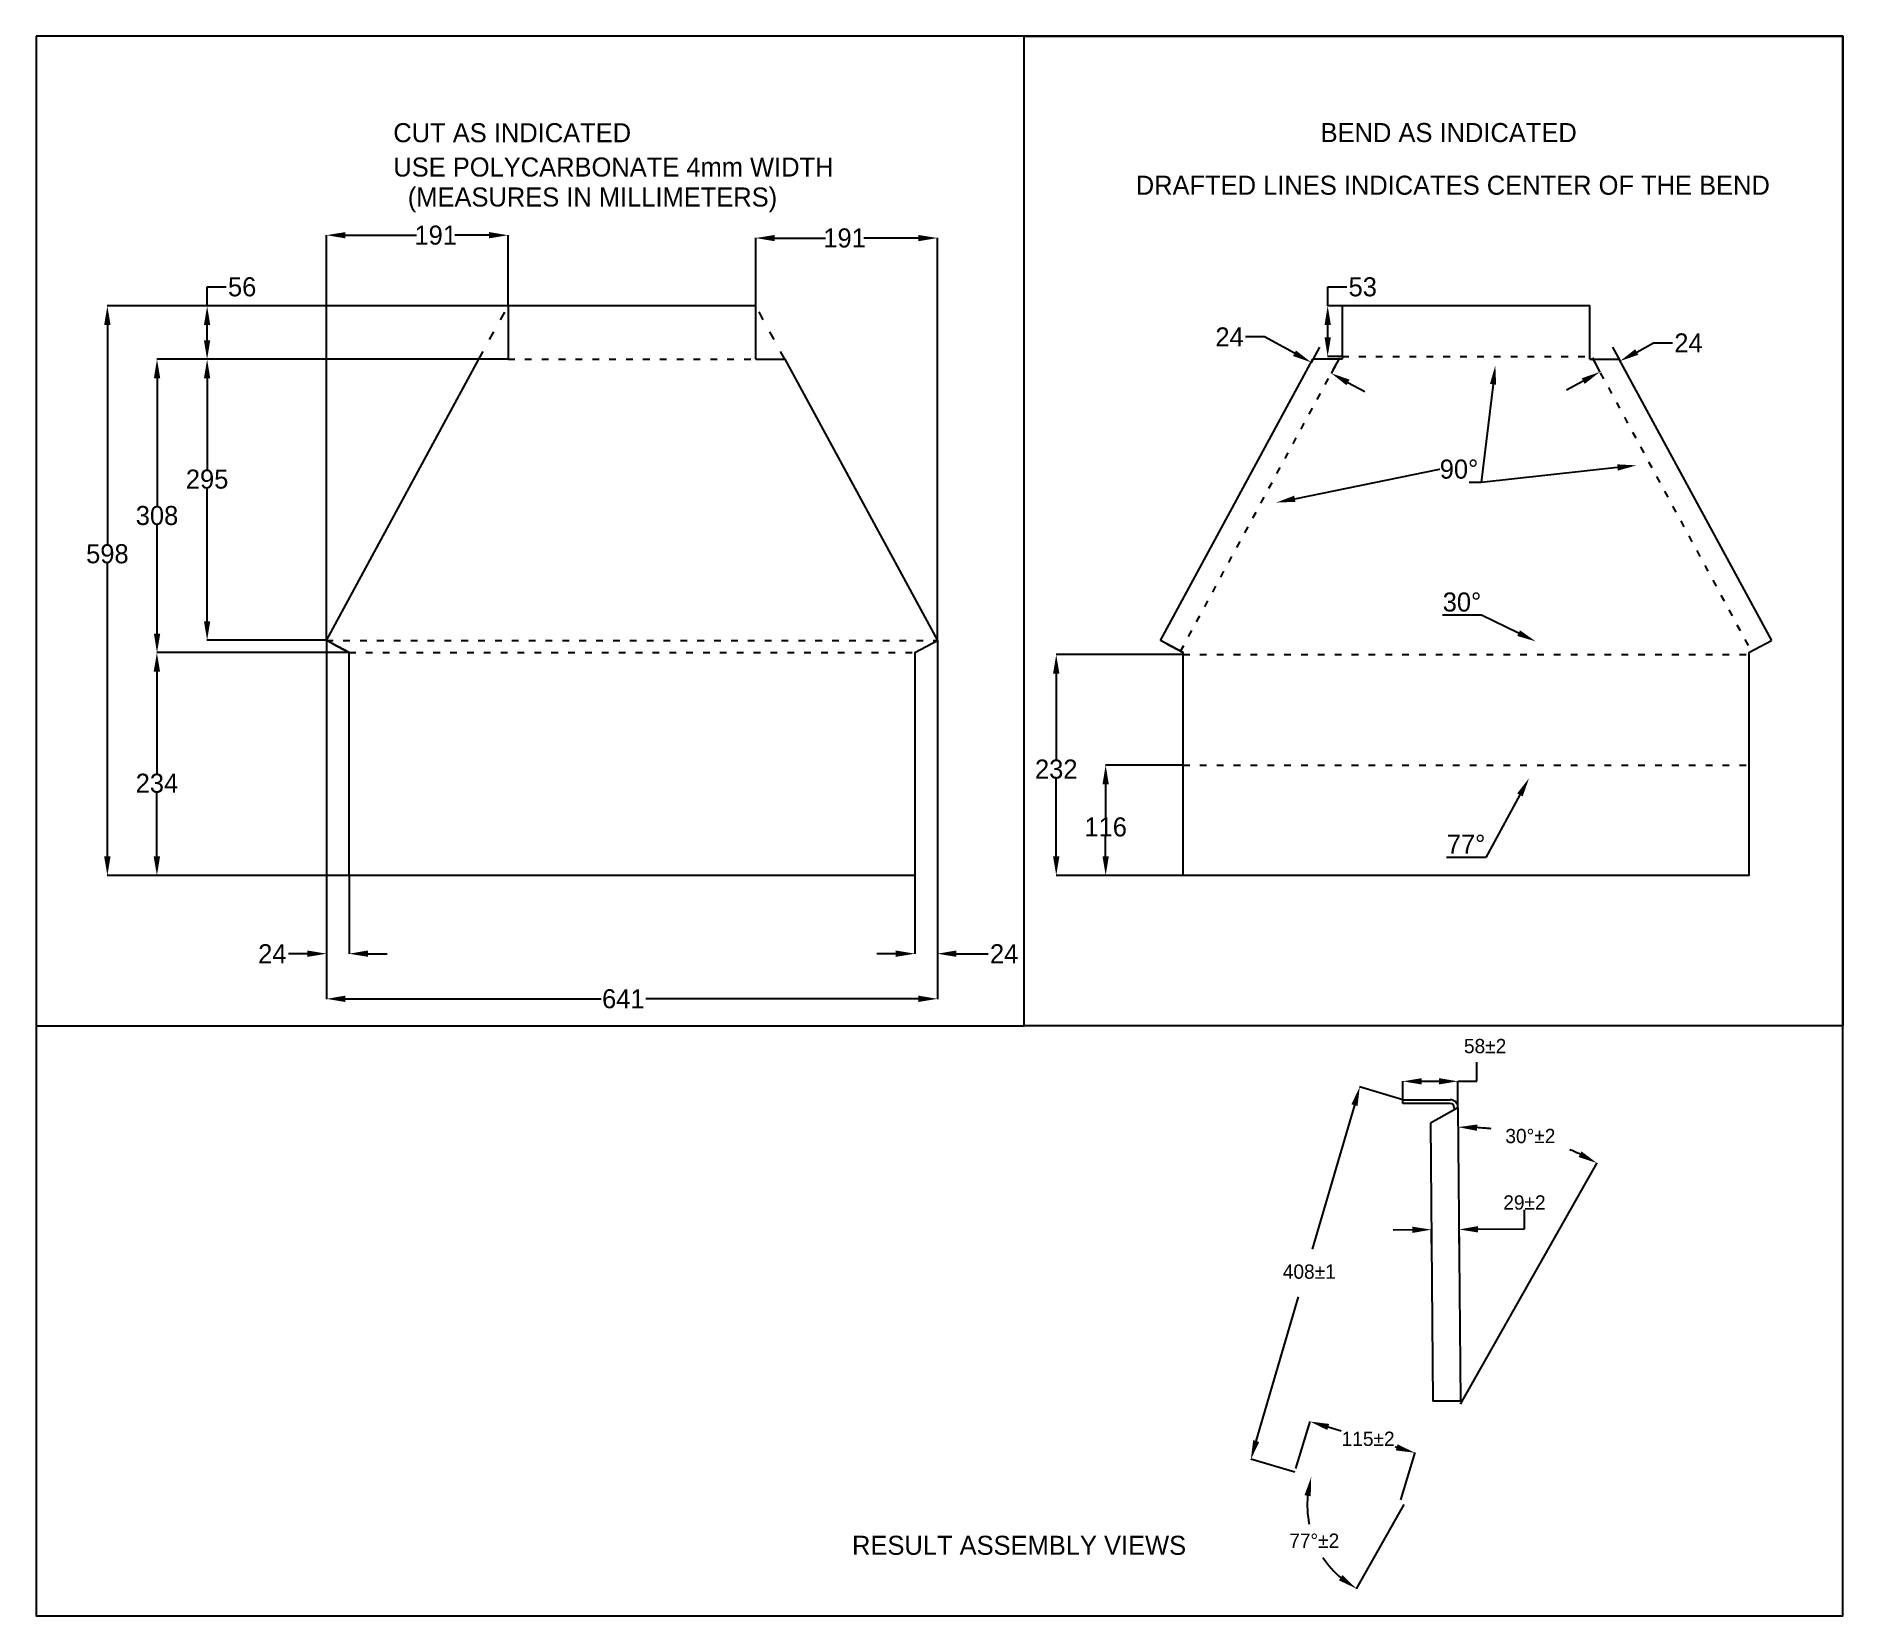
# Model space of a CAD drawing. Header units: millimetres. Extents: x -609 to 1288, y -1208 to 451.
import ezdxf
from ezdxf import colors
from ezdxf.entities.mleader import LeaderData, LeaderLine
from ezdxf.math import Vec2, Vec3

# ---------------------------------------------------------------- set-up
doc = ezdxf.new("R2010")
doc.units = ezdxf.units.MM
doc.linetypes.add('ACAD_ISO03W100', pattern=[1.18, 0.47, -0.71])
doc.dimstyles.get("Standard").update_dxf_attribs({"dimtxt": 0.18, "dimasz": 0.18, "dimexe": 0.18, "dimexo": 0.0625, "dimgap": 0.09, "dimtad": 0, "dimtih": 1, "dimtoh": 1, "dimdec": 4, "dimzin": 0, "dimdsep": 46, "dimtxsty": 'Standard', "dimcen": 0.09, "dimadec": 0, "dimazin": 0, "dimtfac": 1, "dimtdec": 4, "dimtofl": 0, "dimtmove": 0, "dimatfit": 3, "dimfxl": 1, "dimtolj": 1, "dimtzin": 0, "dimarcsym": 0})

# ---------------------------------------------------------------- blocks, each defined once
blk = doc.blocks.new('*D1')
at = {"color": 0, "lineweight": -2, "transparency": 16777216}
for p, q in [((-304.3, -184), (-304.3, -513.1)), ((-280.6, -430.9), (-280.6, -513.1)), ((-324.3, -512.9), (-344.3, -512.9)), ((-260.6, -512.9), (-240.6, -512.9))]:
    blk.add_line(p, q, dxfattribs=at)
at = {"color": 0, "transparency": 16777216}
for points in [[(-324.3, -509.5), (-324.3, -516.2), (-304.3, -512.9)], [(-260.6, -509.5), (-260.6, -516.2), (-280.6, -512.9)]]:
    blk.add_solid(points, dxfattribs=at)
at = {"layer": 'Defpoints', "color": 0, "transparency": 16777216}
for p in [(-304.3, -183.9), (-280.6, -430.8), (-304.3, -512.9)]:
    blk.add_point(p, dxfattribs=at)
at = {"color": 0, "transparency": 16777216, "insert": (-361.1, -512.9), "char_height": 20, "attachment_point": 5}
blk.add_mtext('\\A1;24', dxfattribs=at)
blk = doc.blocks.new('*D2')
at = {"color": 0, "lineweight": -2, "transparency": 16777216}
for p, q in [((-304.3, -183.8), (-304.3, 241.7)), ((-284.3, 241.5), (-209.7, 241.5)), ((-133.6, 241.5), (-169.5, 241.5)), ((-113.6, 167.3), (-113.6, 241.7))]:
    blk.add_line(p, q, dxfattribs=at)
at = {"color": 0, "transparency": 16777216}
for points in [[(-284.3, 244.8), (-284.3, 238.2), (-304.3, 241.5)], [(-133.6, 244.8), (-133.6, 238.2), (-113.6, 241.5)]]:
    blk.add_solid(points, dxfattribs=at)
at = {"layer": 'Defpoints', "color": 0, "transparency": 16777216}
for p in [(-113.6, 241.5), (-113.6, 167.2), (-304.3, -183.9)]:
    blk.add_point(p, dxfattribs=at)
at = {"color": 0, "transparency": 16777216, "insert": (-189.6, 241.5), "char_height": 20, "attachment_point": 5}
blk.add_mtext('\\A1;191', dxfattribs=at)
blk = doc.blocks.new('*D3')
at = {"color": 0, "lineweight": -2, "transparency": 16777216}
for p, q in [((146.4, 167.3), (146.4, 238.7)), ((166.4, 238.5), (219.6, 238.5)), ((317.1, 238.5), (259.8, 238.5)), ((337.1, -183.9), (337.1, 238.7))]:
    blk.add_line(p, q, dxfattribs=at)
at = {"color": 0, "transparency": 16777216}
for points in [[(166.4, 241.8), (166.4, 235.2), (146.4, 238.5)], [(317.1, 241.8), (317.1, 235.2), (337.1, 238.5)]]:
    blk.add_solid(points, dxfattribs=at)
at = {"layer": 'Defpoints', "color": 0, "transparency": 16777216}
for p in [(337.1, 238.5), (146.4, 167.2), (337.1, -183.9)]:
    blk.add_point(p, dxfattribs=at)
at = {"color": 0, "transparency": 16777216, "insert": (239.7, 238.5), "char_height": 20, "attachment_point": 5}
blk.add_mtext('\\A1;191', dxfattribs=at)
blk = doc.blocks.new('*D4')
at = {"color": 0, "lineweight": -2, "transparency": 16777216}
for p, q in [((-280.7, -196.8), (-482.5, -196.8)), ((-482.3, -216.8), (-482.3, -323.9)), ((-482.3, -410.8), (-482.3, -344.1)), ((-280.7, -430.8), (-482.5, -430.8))]:
    blk.add_line(p, q, dxfattribs=at)
at = {"color": 0, "transparency": 16777216}
for points in [[(-485.7, -216.8), (-479, -216.8), (-482.3, -196.8)], [(-485.7, -410.8), (-479, -410.8), (-482.3, -430.8)]]:
    blk.add_solid(points, dxfattribs=at)
at = {"layer": 'Defpoints', "color": 0, "transparency": 16777216}
for p in [(-482.3, -196.8), (-280.6, -196.8), (-280.6, -430.8)]:
    blk.add_point(p, dxfattribs=at)
at = {"color": 0, "transparency": 16777216, "insert": (-482.3, -334), "char_height": 20, "attachment_point": 5}
blk.add_mtext('\\A1;234', dxfattribs=at)
blk = doc.blocks.new('*D5')
at = {"color": 0, "lineweight": -2, "transparency": 16777216}
for p, q in [((-113.7, 111.2), (-482.3, 111.2)), ((-482.2, 91.2), (-482.2, -42.8)), ((-482.2, -176.8), (-482.2, -63)), ((-280.7, -196.8), (-482.3, -196.8))]:
    blk.add_line(p, q, dxfattribs=at)
at = {"color": 0, "transparency": 16777216}
for points in [[(-485.5, 91.2), (-478.8, 91.2), (-482.2, 111.2)], [(-485.5, -176.8), (-478.8, -176.8), (-482.2, -196.8)]]:
    blk.add_solid(points, dxfattribs=at)
at = {"layer": 'Defpoints', "color": 0, "transparency": 16777216}
for p in [(-482.2, 111.2), (-113.6, 111.2), (-280.7, -196.8)]:
    blk.add_point(p, dxfattribs=at)
at = {"color": 0, "transparency": 16777216, "insert": (-482.2, -52.9), "char_height": 20, "attachment_point": 5}
blk.add_mtext('\\A1;308', dxfattribs=at)
blk = doc.blocks.new('*D6')
at = {"color": 0, "lineweight": -2, "transparency": 16777216}
for p, q in [((-429.6, 167.2), (-429.6, 187.2)), ((-429.6, 187.2), (-409.6, 187.2)), ((-113.7, 167.2), (-429.8, 167.2)), ((-429.6, 131.2), (-429.6, 147.2)), ((-113.7, 111.2), (-429.8, 111.2))]:
    blk.add_line(p, q, dxfattribs=at)
at = {"color": 0, "transparency": 16777216}
for points in [[(-432.9, 147.2), (-426.3, 147.2), (-429.6, 167.2)], [(-432.9, 131.2), (-426.3, 131.2), (-429.6, 111.2)]]:
    blk.add_solid(points, dxfattribs=at)
at = {"layer": 'Defpoints', "color": 0, "transparency": 16777216}
for p in [(-429.6, 167.2), (-113.6, 167.2), (-113.6, 111.2)]:
    blk.add_point(p, dxfattribs=at)
at = {"color": 0, "transparency": 16777216, "insert": (-392.8, 187.2), "char_height": 20, "attachment_point": 5}
blk.add_mtext('\\A1;56', dxfattribs=at)
blk = doc.blocks.new('*D13')
at = {"color": 0, "lineweight": -2, "transparency": 16777216}
for p, q in [((-304.3, -184), (-304.3, -560.5)), ((337.1, -184), (337.1, -560.5)), ((-284.3, -560.3), (-16, -560.3)), ((317.1, -560.3), (30.9, -560.3))]:
    blk.add_line(p, q, dxfattribs=at)
at = {"color": 0, "transparency": 16777216}
for points in [[(-284.3, -556.9), (-284.3, -563.6), (-304.3, -560.3)], [(317.1, -556.9), (317.1, -563.6), (337.1, -560.3)]]:
    blk.add_solid(points, dxfattribs=at)
at = {"layer": 'Defpoints', "color": 0, "transparency": 16777216}
for p in [(-304.3, -183.9), (337.1, -183.9), (337.1, -560.3)]:
    blk.add_point(p, dxfattribs=at)
at = {"color": 0, "transparency": 16777216, "insert": (7.4, -560.3), "char_height": 20, "attachment_point": 5}
blk.add_mtext('\\A1;641', dxfattribs=at)
blk = doc.blocks.new('*D16')
at = {"color": 0, "lineweight": -2, "transparency": 16777216}
for p, q in [((-113.7, 167.2), (-534.5, 167.2)), ((-534.3, 147.2), (-534.3, -83)), ((-534.3, -410.8), (-534.3, -103.2)), ((-280.7, -430.8), (-534.5, -430.8))]:
    blk.add_line(p, q, dxfattribs=at)
at = {"color": 0, "transparency": 16777216}
for points in [[(-537.7, 147.2), (-531, 147.2), (-534.3, 167.2)], [(-537.7, -410.8), (-531, -410.8), (-534.3, -430.8)]]:
    blk.add_solid(points, dxfattribs=at)
at = {"layer": 'Defpoints', "color": 0, "transparency": 16777216}
for p in [(-534.3, 167.2), (-113.6, 167.2), (-280.6, -430.8)]:
    blk.add_point(p, dxfattribs=at)
at = {"color": 0, "transparency": 16777216, "insert": (-534.3, -93.1), "char_height": 20, "attachment_point": 5}
blk.add_mtext('\\A1;598', dxfattribs=at)
blk = doc.blocks.new('*D21')
at = {"color": 0, "lineweight": -2, "transparency": 16777216}
for p, q in [((-144.4, 111.2), (-429.8, 111.2)), ((-429.6, 91.2), (-429.6, -4.6)), ((-429.6, -163.8), (-429.6, -24.7)), ((-304.4, -183.8), (-429.8, -183.8))]:
    blk.add_line(p, q, dxfattribs=at)
at = {"color": 0, "transparency": 16777216}
for points in [[(-432.9, 91.2), (-426.3, 91.2), (-429.6, 111.2)], [(-432.9, -163.8), (-426.3, -163.8), (-429.6, -183.8)]]:
    blk.add_solid(points, dxfattribs=at)
at = {"layer": 'Defpoints', "color": 0, "transparency": 16777216}
for p in [(-429.6, 111.2), (-144.3, 111.2), (-304.3, -183.8)]:
    blk.add_point(p, dxfattribs=at)
at = {"color": 0, "transparency": 16777216, "insert": (-429.6, -14.7), "char_height": 20, "attachment_point": 5}
blk.add_mtext('\\A1;295', dxfattribs=at)
blk = doc.blocks.new('*D24')
at = {"color": 0, "lineweight": -2, "transparency": 16777216}
for p, q in [((680.6, 134.7), (660.6, 134.7)), ((712, 117.6), (680.6, 134.7)), ((738.3, 124.1), (729.5, 107.9)), ((759.4, 112.6), (750.6, 96.4)), ((768.2, 87), (785.8, 77.4))]:
    blk.add_line(p, q, dxfattribs=at)
at = {"color": 0, "transparency": 16777216}
for points in [[(713.6, 120.5), (710.4, 114.7), (729.6, 108)], [(769.8, 89.9), (766.6, 84), (750.7, 96.5)]]:
    blk.add_solid(points, dxfattribs=at)
at = {"layer": 'Defpoints', "color": 0, "transparency": 16777216}
for p in [(738.4, 124.1), (750.7, 96.5), (759.4, 112.6)]:
    blk.add_point(p, dxfattribs=at)
at = {"color": 0, "transparency": 16777216, "insert": (643.9, 134.7), "char_height": 20, "attachment_point": 5}
blk.add_mtext('\\A1;24', dxfattribs=at)
blk = doc.blocks.new('*D25')
at = {"color": 0, "lineweight": -2, "transparency": 16777216}
for p, q in [((1045.9, 124), (1053.9, 109.1)), ((1071.4, 118.8), (1089, 128.4)), ((1089, 128.4), (1109, 128.4)), ((1024.8, 112.6), (1032.8, 97.7)), ((1015.1, 88.3), (997.6, 78.8))]:
    blk.add_line(p, q, dxfattribs=at)
at = {"color": 0, "transparency": 16777216}
for points in [[(1069.8, 121.8), (1073, 115.9), (1053.8, 109.3)], [(1013.6, 91.3), (1016.7, 85.4), (1032.7, 97.9)]]:
    blk.add_solid(points, dxfattribs=at)
at = {"layer": 'Defpoints', "color": 0, "transparency": 16777216}
for p in [(1045.8, 124.1), (1024.7, 112.6), (1053.8, 109.3)]:
    blk.add_point(p, dxfattribs=at)
at = {"color": 0, "transparency": 16777216, "insert": (1125.7, 128.4), "char_height": 20, "attachment_point": 5}
blk.add_mtext('\\A1;24', dxfattribs=at)
blk = doc.blocks.new('*D26')
at = {"color": 0, "lineweight": -2, "transparency": 16777216}
for p, q in [((746.9, 167.2), (746.9, 187.2)), ((746.9, 187.2), (766.9, 187.2)), ((762.4, 167.2), (746.7, 167.2)), ((746.9, 134.3), (746.9, 147.2)), ((762, 114.3), (746.7, 114.3))]:
    blk.add_line(p, q, dxfattribs=at)
at = {"color": 0, "transparency": 16777216}
for points in [[(743.6, 147.2), (750.3, 147.2), (746.9, 167.2)], [(743.6, 134.3), (750.3, 134.3), (746.9, 114.3)]]:
    blk.add_solid(points, dxfattribs=at)
at = {"layer": 'Defpoints', "color": 0, "transparency": 16777216}
for p in [(746.9, 167.2), (762.5, 167.2), (762.1, 114.3)]:
    blk.add_point(p, dxfattribs=at)
at = {"color": 0, "transparency": 16777216, "insert": (783.7, 187.2), "char_height": 20, "attachment_point": 5}
blk.add_mtext('\\A1;53', dxfattribs=at)
blk = doc.blocks.new('*D27')
at = {"color": 0, "lineweight": -2, "transparency": 16777216}
for p, q in [((595, -314.9), (513.6, -314.9)), ((513.8, -334.9), (513.8, -369.8)), ((513.8, -410.7), (513.8, -390)), ((595, -430.7), (513.6, -430.7))]:
    blk.add_line(p, q, dxfattribs=at)
at = {"color": 0, "transparency": 16777216}
for points in [[(510.5, -334.9), (517.1, -334.9), (513.8, -314.9)], [(510.5, -410.7), (517.1, -410.7), (513.8, -430.7)]]:
    blk.add_solid(points, dxfattribs=at)
at = {"layer": 'Defpoints', "color": 0, "transparency": 16777216}
for p in [(513.8, -314.9), (595.1, -314.9), (595.1, -430.7)]:
    blk.add_point(p, dxfattribs=at)
at = {"color": 0, "transparency": 16777216, "insert": (513.8, -379.9), "char_height": 20, "attachment_point": 5}
blk.add_mtext('\\A1;116', dxfattribs=at)
blk = doc.blocks.new('*D28')
at = {"color": 0, "lineweight": -2, "transparency": 16777216}
for p, q in [((595, -198.8), (461.7, -198.8)), ((461.9, -218.8), (461.9, -309.1)), ((461.9, -410.8), (461.9, -329.3)), ((595, -430.8), (461.7, -430.8))]:
    blk.add_line(p, q, dxfattribs=at)
at = {"color": 0, "transparency": 16777216}
for points in [[(458.6, -218.8), (465.2, -218.8), (461.9, -198.8)], [(458.6, -410.8), (465.2, -410.8), (461.9, -430.8)]]:
    blk.add_solid(points, dxfattribs=at)
at = {"layer": 'Defpoints', "color": 0, "transparency": 16777216}
for p in [(461.9, -198.8), (595.1, -198.8), (595.1, -430.8)]:
    blk.add_point(p, dxfattribs=at)
at = {"color": 0, "transparency": 16777216, "insert": (461.9, -319.2), "char_height": 20, "attachment_point": 5}
blk.add_mtext('\\A1;232', dxfattribs=at)
blk = doc.blocks.new('*D31')
at = {"color": 0, "lineweight": -2, "transparency": 16777216}
blk.add_line((886.5, -985.8), (1029.7, -732.5), dxfattribs=at)
for start, end in [(83.6842, 86.5776), (64.4602, 66.8148)]:
    blk.add_arc((886.5, -985.8), 290.8, start, end, dxfattribs=at)
at = {"color": 0, "transparency": 16777216}
for points in [[(903.8, -698.9), (903.9, -692.2), (883.9, -695)], [(1013.4, -720.5), (1010.3, -726.4), (1029.6, -732.7)]]:
    blk.add_solid(points, dxfattribs=at)
at = {"layer": 'Defpoints', "color": 0, "transparency": 16777216}
for p in [(883.7, -674.2, -471), (934.4, -699), (886.5, -982.2, -304), (885.4, -987.7, -304.9), (830.1, -1085.6, -304.9)]:
    blk.add_point(p, dxfattribs=at)
at = {"color": 0, "transparency": 16777216, "insert": (959.7, -704.4), "char_height": 15, "attachment_point": 5}
blk.add_mtext('\\A1;30°±2', dxfattribs=at)
blk = doc.blocks.new('*D32')
at = {"color": 0, "lineweight": -2, "transparency": 16777216}
blk.add_line((826.9, -1091.2), (776.9, -1179.7), dxfattribs=at)
for start, end in [(174.826, 191.684), (213.1827, 229.2118)]:
    blk.add_arc((826.9, -1091.2), 101.5, start, end, dxfattribs=at)
at = {"color": 0, "transparency": 16777216}
for points in [[(722.6, -1081.4), (729.1, -1082.6), (729.6, -1062.4)], [(762.5, -1165.3), (758.7, -1170.8), (777, -1179.5)]]:
    blk.add_solid(points, dxfattribs=at)
at = {"layer": 'Defpoints', "color": 0, "transparency": 16777216}
for p in [(885.4, -987.7, -304.9), (712.5, -1057.3, -304.9), (820.8, -1089.4, -304.9), (830.1, -1085.6, -304.9), (726.7, -1107.4)]:
    blk.add_point(p, dxfattribs=at)
at = {"color": 0, "transparency": 16777216, "insert": (732.8, -1129.2), "char_height": 15, "attachment_point": 5}
blk.add_mtext('\\A1;77°±2', dxfattribs=at)
blk = doc.blocks.new('*D33')
at = {"color": 0, "lineweight": -2, "transparency": 16777216}
for p, q in [((337.1, -184), (337.1, -513.1)), ((313.4, -430.9), (313.4, -513.1)), ((293.4, -512.9), (273.4, -512.9)), ((357.1, -512.9), (390.5, -512.9))]:
    blk.add_line(p, q, dxfattribs=at)
at = {"color": 0, "transparency": 16777216}
for points in [[(293.4, -509.5), (293.4, -516.2), (313.4, -512.9)], [(357.1, -509.5), (357.1, -516.2), (337.1, -512.9)]]:
    blk.add_solid(points, dxfattribs=at)
at = {"layer": 'Defpoints', "color": 0, "transparency": 16777216}
for p in [(337.1, -183.9), (313.4, -430.8), (313.4, -512.9)]:
    blk.add_point(p, dxfattribs=at)
at = {"color": 0, "transparency": 16777216, "insert": (407.2, -512.9), "char_height": 20, "attachment_point": 5}
blk.add_mtext('\\A1;24', dxfattribs=at)
blk = doc.blocks.new('*D34')
at = {"color": 0, "lineweight": -2, "transparency": 16777216}
for p, q in [((713.6, -1053.4), (728.4, -1003.9)), ((747.5, -1009.8), (760.9, -1013.8)), ((819.4, -1031.2), (817.9, -1030.8)), ((823.8, -1086.2), (838.6, -1036.7))]:
    blk.add_line(p, q, dxfattribs=at)
at = {"color": 0, "transparency": 16777216}
for points in [[(746.5, -1013), (748.4, -1006.6), (728.3, -1004.1)], [(818.4, -1034.4), (820.3, -1028), (838.5, -1036.9)]]:
    blk.add_solid(points, dxfattribs=at)
at = {"layer": 'Defpoints', "color": 0, "transparency": 16777216}
for p in [(838.5, -1036.9), (713.6, -1053.5, -304.9), (823.8, -1086.3, -304.9)]:
    blk.add_point(p, dxfattribs=at)
at = {"color": 0, "transparency": 16777216, "insert": (789.4, -1022.3), "char_height": 15, "attachment_point": 5}
blk.add_mtext('\\A1;115±2', dxfattribs=at)
blk = doc.blocks.new('*D35')
at = {"color": 0, "lineweight": -2, "transparency": 16777216}
for p, q in [((953.5, -801.8), (953.5, -781.8)), ((835.8, -802.8), (815.8, -803)), ((855.9, -817.3), (855.8, -802.5)), ((885, -817.1), (884.8, -802.2)), ((904.8, -802.2), (953.5, -801.8))]:
    blk.add_line(p, q, dxfattribs=at)
at = {"color": 0, "transparency": 16777216}
for points in [[(835.8, -799.5), (835.8, -806.1), (855.8, -802.6)], [(904.8, -798.9), (904.9, -805.6), (884.8, -802.4)]]:
    blk.add_solid(points, dxfattribs=at)
at = {"layer": 'Defpoints', "color": 0, "transparency": 16777216}
for p in [(855.8, -802.6), (855.9, -817.4, -702.2), (885, -817.2)]:
    blk.add_point(p, dxfattribs=at)
at = {"color": 0, "transparency": 16777216, "insert": (953.5, -774.2), "char_height": 15, "attachment_point": 5}
blk.add_mtext('\\A1;29±2', dxfattribs=at)

msp = doc.modelspace()

# ---------------------------------------------------------------- linework, layer by layer
at = {"color": 6, "linetype": 'ACAD_ISO03W100', "ltscale": 20}
for p, q in [((-144.30883, 111.19779), (-113.59535, 167.19779)), ((177.08139, 111.26557), (146.40465, 167.19779))]:
    msp.add_line(p, q, dxfattribs=at)
at = {"color": 6, "linetype": 'ACAD_ISO03W100', "ltscale": 15}
for p, q in [((762.08488, 114.26557), (1022.08488, 114.26557)), ((-113.59535, 111.26557), (146.40465, 111.26557)), ((592.4476, -195.37226), (759.4476, 112.62774)), ((1024.72216, 112.62774), (1191.72216, -195.37226)), ((-304.33085, -183.93264), (337.14015, -183.93264)), ((-280.59535, -196.80221), (313.40465, -196.80221)), ((595.06047, -198.80221), (1189.06047, -198.73971)), ((595.08488, -314.86471), (1189.08488, -314.80221))]:
    msp.add_line(p, q, dxfattribs=at)
at = {"ltscale": 15}
for p, q in [((-304.33085, -183.93264), (-144.30883, 111.19779)), ((-304.33085, -183.93264), (-144.30883, 111.19779)), ((177.08139, 111.26557), (337.14015, -183.93264)), ((571.34938, -183.93264), (731.3714, 111.19779)), ((571.34938, -183.93264), (731.3714, 111.19779)), ((1052.76162, 111.26557), (1212.82038, -183.93264))]:
    msp.add_line(p, q, dxfattribs=at)
for p, q in [((-113.59535, 111.19779), (-144.30883, 111.19779)), ((-113.59535, 111.19779), (-113.59535, 111.19779)), ((146.52965, 111.26557), (146.40465, 111.19779)), ((146.52965, 111.26557), (146.40465, 111.19779)), ((146.52965, 111.26557), (146.40465, 111.19779)), ((146.52965, 111.26557), (146.40465, 111.19779)), ((146.52965, 111.26557), (146.40465, 111.19779)), ((146.52965, 111.26557), (146.40465, 111.19779)), ((146.52965, 111.26557), (146.40465, 111.19779)), ((146.52965, 111.26557), (146.40465, 111.19779)), ((146.52965, 111.26557), (146.40465, 111.19779)), ((146.40465, 111.26557), (177.08139, 111.26557)), ((762.08488, 111.19779), (731.3714, 111.19779)), ((762.08488, 111.19779), (762.08488, 111.19779)), ((1022.20988, 111.26557), (1022.08488, 111.19779)), ((1022.20988, 111.26557), (1022.08488, 111.19779)), ((1022.20988, 111.26557), (1022.08488, 111.19779)), ((1022.20988, 111.26557), (1022.08488, 111.19779)), ((1022.20988, 111.26557), (1022.08488, 111.19779)), ((1022.20988, 111.26557), (1022.08488, 111.19779)), ((1022.20988, 111.26557), (1022.08488, 111.19779)), ((1022.20988, 111.26557), (1022.08488, 111.19779)), ((1022.20988, 111.26557), (1022.08488, 111.19779)), ((1022.08488, 111.26557), (1052.76162, 111.26557)), ((-298.17654, -187.26797), (-280.59535, -196.80221)), ((-298.17654, -187.26797), (-280.59535, -196.80221)), ((-298.17654, -187.26797), (-280.59535, -196.80221)), ((313.40465, -196.80221), (337.14015, -183.93264)), ((313.40465, -196.80221), (337.14015, -183.93264)), ((313.40465, -196.80221), (337.14015, -183.93264)), ((313.40465, -196.80221), (337.14015, -183.93264)), ((313.40465, -196.80221), (337.14015, -183.93264)), ((313.40465, -196.80221), (337.14015, -183.93264)), ((313.40465, -196.80221), (337.14015, -183.93264)), ((577.50369, -187.26797), (595.08488, -196.80221)), ((577.50369, -187.26797), (595.08488, -196.80221)), ((577.50369, -187.26797), (595.08488, -196.80221)), ((1189.08488, -196.80221), (1212.82038, -183.93264)), ((1189.08488, -196.80221), (1212.82038, -183.93264)), ((1189.08488, -196.80221), (1212.82038, -183.93264)), ((1189.08488, -196.80221), (1212.82038, -183.93264)), ((1189.08488, -196.80221), (1212.82038, -183.93264)), ((1189.08488, -196.80221), (1212.82038, -183.93264)), ((1189.08488, -196.80221), (1212.82038, -183.93264)), ((-280.59535, -430.80221), (-280.59535, -196.80221)), ((-280.59535, -430.80221), (-280.59535, -196.80221)), ((-280.59535, -430.80221), (-280.59535, -196.80221)), ((-280.59535, -430.80221), (-280.59535, -196.80221)), ((-280.59535, -430.80221), (-280.59535, -196.80221)), ((-280.59535, -430.80221), (-280.59535, -196.80221)), ((-280.59535, -430.80221), (-280.59535, -196.80221)), ((313.40465, -196.80221), (313.40465, -430.80221)), ((313.40465, -196.80221), (313.40465, -430.80221)), ((313.40465, -196.80221), (313.40465, -430.80221)), ((313.40465, -196.80221), (313.40465, -430.80221)), ((313.40465, -196.80221), (313.40465, -430.80221)), ((313.40465, -196.80221), (313.40465, -430.80221)), ((595.08488, -430.80221), (595.08488, -196.80221)), ((595.08488, -430.80221), (595.08488, -196.80221)), ((595.08488, -430.80221), (595.08488, -196.80221)), ((595.08488, -430.80221), (595.08488, -196.80221)), ((595.08488, -430.80221), (595.08488, -196.80221)), ((595.08488, -430.80221), (595.08488, -196.80221)), ((595.08488, -430.80221), (595.08488, -196.80221)), ((1189.08488, -196.80221), (1189.08488, -430.80221)), ((1189.08488, -196.80221), (1189.08488, -430.80221)), ((1189.08488, -196.80221), (1189.08488, -430.80221)), ((1189.08488, -196.80221), (1189.08488, -430.80221)), ((1189.08488, -196.80221), (1189.08488, -430.80221)), ((1189.08488, -196.80221), (1189.08488, -430.80221)), ((313.40465, -430.80221), (-280.59535, -430.80221)), ((313.40465, -430.80221), (-280.59535, -430.80221)), ((313.40465, -430.80221), (-280.59535, -430.80221)), ((313.40465, -430.80221), (-280.59535, -430.80221)), ((313.40465, -430.80221), (-280.59535, -430.80221)), ((313.40465, -430.80221), (-280.59535, -430.80221)), ((1189.08488, -430.80221), (595.08488, -430.80221)), ((1189.08488, -430.80221), (595.08488, -430.80221)), ((1189.08488, -430.80221), (595.08488, -430.80221)), ((1189.08488, -430.80221), (595.08488, -430.80221)), ((1189.08488, -430.80221), (595.08488, -430.80221)), ((1189.08488, -430.80221), (595.08488, -430.80221)), ((825.67653, -670.19124, -471.91183), (825.67653, -666.19124, -471.91183)), ((825.67653, -666.19124, -471.91183), (875.67653, -666.19124, -471.91183)), ((875.67653, -670.19124, -471.91183), (825.67653, -670.19124, -471.91183)), ((883.67653, -674.67738, -471.91183), (854.82305, -690.98516, -702.17692)), ((879.67653, -674.19124, -471.91183), (879.67653, -676.94905, -471.91183)), ((883.67653, -674.19124, -471.91183), (883.67653, -674.67738, -471.91183)), ((883.67653, -674.67738, -471.91183), (886.46594, -982.66475, -304.91183)), ((854.82305, -690.98516, -702.17692), (857.46473, -982.66475, -898.91183)), ((886.46594, -982.66475, -898.91183), (857.46473, -982.66475, -898.91183))]:
    msp.add_line(p, q)
at = {"color": 6, "extrusion": (6.66134e-16, -2.44249e-15, -1)}
for p, q in [((903.66748, -646.8658), (903.66748, -626.8658)), ((825.67653, -666.19124, -471.91183), (780.48349, -652.61909)), ((825.67653, -666.19124, -471.91183), (825.66155, -646.6858)), ((845.64372, -646.8658), (863.66748, -646.8658)), ((883.66748, -673.61492), (883.66748, -646.6858)), ((883.66748, -646.8658), (903.66748, -646.8658)), ((775.04106, -671.86519), (730.78965, -823.13886)), ((671.85932, -1024.59254), (716.11073, -873.31886)), ((712.40843, -1057.29234), (666.07137, -1043.73757))]:
    msp.add_line(p, q, dxfattribs=at)
at = {"color": 3}
for points in [[(-609.10364, 450.52059), (-609.10364, -1208.12532), (1287.80255, -1208.12532), (1287.80255, 450.52059)], [(-609.10364, 450.52059), (-609.10364, -588.45686), (428.20235, -588.45686), (428.20235, 450.52059)], [(428.20235, -588.45686), (428.20235, 450.52059), (1287.80255, 450.52059), (1287.80255, -588.45686)]]:
    msp.add_lwpolyline(points, close=True, dxfattribs=at)
for points in [[(146.40465, 111.19779), (146.40465, 167.19779), (-113.59535, 167.19779), (-113.59535, 111.19779)], [(146.40465, 167.19779), (-113.59535, 167.19779), (-113.59535, 111.19779)], [(1022.08488, 167.19779), (762.08488, 167.19779), (762.08488, 111.19779)], [(1022.08488, 111.19779), (1022.08488, 167.19779), (762.08488, 167.19779), (762.08488, 111.19779)], [(-280.59535, -196.80221), (-304.33085, -183.93264)], [(-298.17654, -187.26797), (-280.59535, -196.80221)], [(313.40465, -196.80221), (337.14015, -183.93264)], [(595.08488, -196.80221), (571.34938, -183.93264)], [(577.50369, -187.26797), (595.08488, -196.80221)], [(1189.08488, -196.80221), (1212.82038, -183.93264)], [(313.40465, -196.80221), (313.40465, -430.80221), (-280.59535, -430.80221), (-280.59535, -196.80221)], [(-280.59535, -430.80221), (-280.59535, -196.80221)], [(595.08488, -430.80221), (595.08488, -196.80221)], [(1189.08488, -196.80221), (1189.08488, -430.80221), (595.08488, -430.80221), (595.08488, -196.80221)]]:
    msp.add_lwpolyline(points)
for radius in [8, 4]:
    msp.add_arc((875.67653, -674.19124, -471.91183), radius, 360, 90)
at = {"color": 6, "extrusion": (6.66134e-16, -2.44249e-15, -1)}
for points in [[(-845.64372, -650.19913), (-845.64372, -643.53247), (-825.64372, -646.8658)], [(-863.66748, -650.19913), (-863.66748, -643.53247), (-883.66748, -646.8658)], [(-778.24032, -672.80105), (-771.8418, -670.92932), (-780.65625, -652.66962)], [(-675.05858, -1025.52841), (-668.66006, -1023.65668), (-666.24413, -1043.7881)]]:
    msp.add_solid(points, dxfattribs=at)

# ---------------------------------------------------------------- texts
at = {"color": 6}
for s, width, gutter_width, insert, char_height, attachment_point in [('CUT AS INDICATED', 646.476333, 1, (-234.07658, 359.12597, 0), 20, 1), ('BEND AS INDICATED', 454.4669098, 1, (873.97306, 349.12597, 0), 20, 5), ('USE POLYCARBONATE 4mm WIDTH', 646.476333, 1, (-234.07658, 323.08223, 0), 20, 1), ('DRAFTED LINES INDICATES CENTER OF THE BEND', 707.4228053, 1, (878.2845, 293.85291, 0), 20, 5), ('(MEASURES IN MILLIMETERS)', 646.476333, 1, (-218.92536, 291.60937, 0), 20, 1), ('58{\\A1;±2}', 56.355214, 100, (889.97353, -602.34552), 15, 1), ('408{\\A1;±1}', 56.355214, 100, (699.76407, -839.1993), 15, 1), ('RESULT ASSEMBLY VIEWS', 646.476333, 1, (247.53208, -1124.01847, 0), 20, 1)]:
    msp.add_mtext_dynamic_manual_height_columns(s, width=width, gutter_width=gutter_width, heights=[0], dxfattribs=dict(at, insert=insert, char_height=char_height, attachment_point=attachment_point))

# ---------------------------------------------------------------- dimensions: what is measured, and where the dimension line sits
for base, p1, p2, picture, middle in [((-113.59535, 241.49765), (-304.33085, -183.87014), (-113.59535, 167.19779), '*D2', (-189.57907, 241.49765)), ((337.14015, 238.48558), (146.40465, 167.19779), (337.14015, -183.93264), '*D3', (239.72635, 238.48558)), ((337.14015, -560.27505), (-304.33085, -183.93264), (337.14015, -183.93264), '*D13', (7.43798, -560.27505)), ((313.40465, -512.88006), (337.14015, -183.93264), (313.40465, -430.80221), '*D33', (407.23015, -512.88006))]:
    dim = msp.add_linear_dim(base=base, p1=p1, p2=p2, dimstyle='Standard', override={"dimtxt": 20, "dimasz": 20, "dimdec": 0}, dxfattribs=at)
    dim.commit()
    dim.dimension.update_dxf_attribs({"geometry": picture, "text_midpoint": middle, "dimtype": 160})
for base, p1, p2, angle, picture, middle, dimtype in [((-429.598, 167.19779), (-113.59535, 111.19779), (-113.59535, 167.19779), 90, '*D6', (-392.84134, 187.19779), 160), ((746.9239, 167.19779), (762.08488, 114.26557), (762.49723, 167.19779), 90, '*D26', (783.68057, 187.19779), 160), ((-534.3338, 167.19779), (-280.59535, -430.80221), (-113.59535, 167.19779), 90, '*D16', (-534.3338, -93.06565), 160), ((750.6661, 96.53042), (738.37867, 124.12138), (759.4476, 112.62774), 331.3864066, '*D24', (643.8879, 134.72895), 161), ((1053.82908, 109.29683), (1024.72216, 112.62774), (1045.82038, 124.06736), 28.46689423, '*D25', (1125.74946, 128.36287), 161), ((-482.16372, 111.19779), (-280.65785, -196.80221), (-113.59535, 111.19779), 90, '*D5', (-482.16372, -52.89221), 160), ((-429.598, 111.19779), (-304.33085, -183.80764), (-144.30883, 111.19779), 90, '*D21', (-429.598, -14.65375), 160), ((-482.34372, -196.80221), (-280.59535, -430.80221), (-280.59535, -196.80221), 90, '*D4', (-482.34372, -333.98221), 160), ((461.89558, -198.80221), (595.08488, -430.80221), (595.08488, -198.80221), 90, '*D28', (461.89558, -319.19283), 160), ((513.80739, -314.86471), (595.08488, -430.73971), (595.08488, -314.86471), 90, '*D27', (513.80739, -379.92726), 160)]:
    dim = msp.add_linear_dim(base=base, p1=p1, p2=p2, angle=angle, dimstyle='Standard', override={"dimtxt": 20, "dimasz": 20, "dimdec": 0}, dxfattribs=at)
    dim.commit()
    dim.dimension.update_dxf_attribs({"geometry": picture, "text_midpoint": middle, "dimtype": dimtype})
dim = msp.add_linear_dim(base=(-304.33085, -512.88006), p1=(-280.59535, -430.80221), p2=(-304.33085, -183.93264), dimstyle='Standard', override={"dimtxt": 20, "dimasz": 20, "dimdec": 0}, dxfattribs=at)
dim.commit()
dim.dimension.update_dxf_attribs({"geometry": '*D1', "text_midpoint": (-361.08752, -512.88006)})
dim = msp.add_angular_dim_2l(base=(934.39616, -698.97723), line1=((886.46162, -982.18812, -304.03274), (883.67222, -674.20075, -471.03274)), line2=((830.05937, -1085.63365, -304.91183), (885.43947, -987.67425, -304.91183)), text='<>±2', dimstyle='Standard', override={"dimtxt": 15, "dimasz": 20, "dimgap": 10}, dxfattribs=at)
dim.commit()
dim.dimension.update_dxf_attribs({"geometry": '*D31', "text_midpoint": (959.73501, -704.379), "dimtype": 162, "text_rotation": 270})
for base, p1, p2, angle, text, override, picture, middle in [((855.81186, -802.632), (884.96766, -817.15462), (855.93472, -817.3962, -702.17967), 180.47675415, '29±2', {"dimtxt": 15, "dimasz": 20}, '*D35', (953.5122, -774.22902)), ((838.52174, -1036.90515), (713.60322, -1053.47423, -304.91183), (823.80689, -1086.30251, -304.91183), 343.41187158, '115±2', {"dimtxt": 15, "dimasz": 20, "dimgap": 1}, '*D34', (789.40143, -1022.27283))]:
    dim = msp.add_linear_dim(base=base, p1=p1, p2=p2, angle=angle, text=text, dimstyle='Standard', override=override, dxfattribs=at)
    dim.commit()
    dim.dimension.update_dxf_attribs({"geometry": picture, "text_midpoint": middle, "dimtype": 161, "text_rotation": 270})
dim = msp.add_angular_dim_2l(base=(726.72007, -1107.37738), line1=((712.46842, -1057.30989, -304.91183), (820.82564, -1089.36786, -304.91183)), line2=((830.05937, -1085.63365, -304.91183), (885.43947, -987.67425, -304.91183)), text='<>±2', dimstyle='Standard', override={"dimtxt": 15, "dimasz": 20, "dimgap": 10}, dxfattribs=at)
dim.commit()
dim.dimension.update_dxf_attribs({"geometry": '*D32', "text_midpoint": (732.82244, -1129.23029), "text_rotation": 270})

# ---------------------------------------------------------------- leaders
ml = msp.add_multileader_mtext('Standard', dxfattribs=at)
ml.set_content('  ', color=6)
ml.set_leader_properties()
ml.build(insert=Vec2(0, 0))
ml.multileader.update_dxf_attribs({"text_right_attachment_type": 6, "dogleg_length": 0.36, "arrow_head_size": 20})
ctx = ml.context
ctx.base_point, ctx.char_height, ctx.arrow_head_size, ctx.landing_gap_size, ctx.plane_origin, ctx.plane_x_axis, ctx.plane_y_axis = Vec3(867.6699, -8.07041), 20, 20, 0.09, Vec3(968.42741, -59.59939), Vec3(1, 0, 0), Vec3(0, 1, 0)
ctx.right_attachment, ctx.text_align_type = 6, 2
notes = []
notes.append((ctx, [(0, (1, 1, 0), (908.2099, -18.07041), (-1, 0, 0), 0.36, [(0, [(922.90089, 104.79499)], 0, [])])]))
ctx.mtext.insert, ctx.mtext.text_direction, ctx.mtext.rotation, ctx.mtext.alignment, ctx.mtext.flow_direction = Vec3(907.7599, 1.92959), Vec3(1, 0, 0), -1.5707963268, 3, 5
ml = msp.add_multileader_mtext('Standard', dxfattribs=at)
ml.set_content('90°', color=6)
ml.set_leader_properties()
ml.build(insert=Vec2(0, 0))
ml.multileader.update_dxf_attribs({"text_right_attachment_type": 6, "dogleg_length": 0.36, "arrow_head_size": 20})
ctx = ml.context
ctx.base_point, ctx.char_height, ctx.arrow_head_size, ctx.landing_gap_size, ctx.plane_origin, ctx.plane_x_axis, ctx.plane_y_axis = Vec3(864.49463, -4.07041), 20, 20, 0.09, Vec3(968.42741, -59.59939), Vec3(1, 0, 0), Vec3(0, 1, 0)
ctx.right_attachment = 6
notes.append((ctx, [(1, (1, 1, 0), (864.13463, -4.07041), (1, 0, 0), 0.36, [(0, [(692.81575, -39.23879)], 0, [])])]))
ctx.mtext.insert, ctx.mtext.text_direction, ctx.mtext.rotation, ctx.mtext.flow_direction = Vec3(864.58463, 5.92959), Vec3(1, 0, 0), -1.5707963268, 5
ml = msp.add_multileader_mtext('Standard', dxfattribs=at)
ml.set_content(' ', color=6)
ml.set_leader_properties()
ml.build(insert=Vec2(0, 0))
ml.multileader.update_dxf_attribs({"text_right_attachment_type": 6, "dogleg_length": 0.36, "arrow_head_size": 20})
ctx = ml.context
ctx.base_point, ctx.char_height, ctx.arrow_head_size, ctx.landing_gap_size, ctx.plane_origin, ctx.plane_x_axis, ctx.plane_y_axis = Vec3(887.6699, -8.07041), 20, 20, 0.09, Vec3(968.78741, -59.59939), Vec3(1, 0, 0), Vec3(0, 1, 0)
ctx.right_attachment, ctx.text_align_type = 6, 2
notes.append((ctx, [(0, (1, 1, 0), (908.2099, -18.07041), (-1, 0, 0), 0.36, [(0, [(1071.10236, -0.17878)], 0, [])])]))
ctx.mtext.insert, ctx.mtext.text_direction, ctx.mtext.rotation, ctx.mtext.alignment, ctx.mtext.flow_direction = Vec3(907.7599, 1.92959), Vec3(1, 0, 0), -1.5707963268, 3, 5
ml = msp.add_multileader_mtext('Standard', dxfattribs=at)
ml.set_content('30°', color=6)
ml.set_leader_properties()
ml.build(insert=Vec2(0, 0))
ml.multileader.update_dxf_attribs({"text_right_attachment_type": 6, "dogleg_length": 0.36, "arrow_head_size": 20})
ctx = ml.context
ctx.base_point, ctx.char_height, ctx.arrow_head_size, ctx.landing_gap_size, ctx.plane_origin, ctx.plane_x_axis, ctx.plane_y_axis = Vec3(864.69657, -143.60488), 20, 20, 0.09, Vec3(968.78741, -199.13386), Vec3(1, 0, 0), Vec3(0, 1, 0)
ctx.right_attachment, ctx.text_align_type = 6, 2
notes.append((ctx, [(0, (1, 1, 0), (908.5699, -157.60488), (-1, 0, 0), 0.36, [(0, [(965.40771, -184.99882)], 0, [])])]))
ctx.mtext.insert, ctx.mtext.text_direction, ctx.mtext.rotation, ctx.mtext.alignment, ctx.mtext.flow_direction = Vec3(908.1199, -133.60488), Vec3(1, 0, 0), -1.5707963268, 3, 5
ml = msp.add_multileader_mtext('Standard', dxfattribs=at)
ml.set_content('77°', color=6)
ml.set_leader_properties()
ml.build(insert=Vec2(0, 0))
ml.multileader.update_dxf_attribs({"text_right_attachment_type": 6, "dogleg_length": 0.36, "arrow_head_size": 20})
ctx = ml.context
ctx.base_point, ctx.char_height, ctx.arrow_head_size, ctx.landing_gap_size, ctx.plane_origin, ctx.plane_x_axis, ctx.plane_y_axis = Vec3(865.65438, -397.97775), 20, 20, 0.09, Vec3(973.07856, -453.50674), Vec3(1, 0, 0), Vec3(0, 1, 0)
ctx.right_attachment, ctx.text_align_type = 6, 2
notes.append((ctx, [(0, (1, 1, 0), (912.86105, -411.97775), (-1, 0, 0), 0.36, [(0, [(958.33426, -328.58233), (912.86105, -411.97775), (912.86105, -411.97775)], 0, [])])]))
ctx.mtext.insert, ctx.mtext.text_direction, ctx.mtext.rotation, ctx.mtext.alignment, ctx.mtext.flow_direction = Vec3(912.41105, -387.97775), Vec3(1, 0, 0), -1.5707963268, 3, 5
for ctx, leaders in notes:
    for number, flags, end, landing, length, lines in leaders:
        leader = LeaderData()
        leader.index, (leader.has_last_leader_line, leader.has_dogleg_vector, leader.attachment_direction) = number, flags
        leader.last_leader_point, leader.dogleg_vector, leader.dogleg_length = Vec3(end), Vec3(landing), length
        for number, points, colour, breaks in lines:
            line = LeaderLine()
            line.index, line.vertices, line.color, line.breaks = number, Vec3.list(points), colors.encode_raw_color(colour), breaks
            leader.lines.append(line)
        ctx.leaders.append(leader)

doc.saveas('drawing.dxf')
